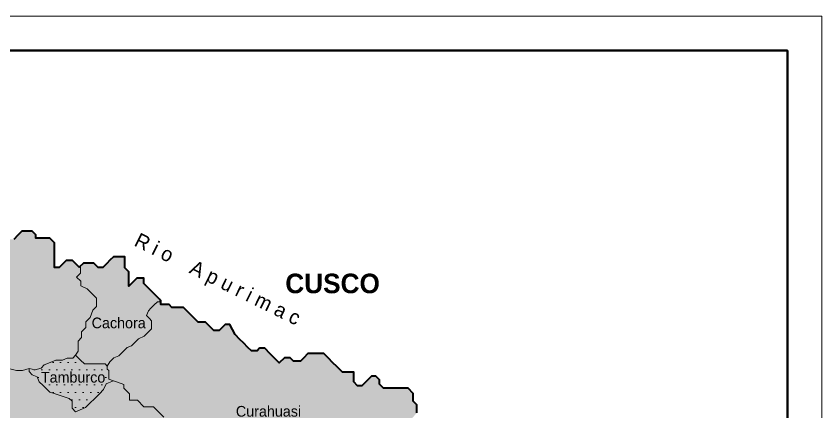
# Model space of a CAD drawing. Header units: metres. Extents: x 729055 to 735546, y 8489029 to 8491869.
# Drawn here: x 734618.83 to 734647.06, y 8489339.64 to 8489353.51 of the extents above; entities that cross this region are included whole.
import ezdxf

# ---------------------------------------------------------------- set-up
doc = ezdxf.new("R2010")
doc.units = ezdxf.units.M
doc.layers.add('05', color=5, linetype='Continuous')
for name, color, linetype, lineweight in [('8', 250, 'Continuous', 50), ('Cap Prov', 7, 'Continuous', 20), ('Distrito', 212, 'Continuous', 20), ('Eléctricas', 30, 'Continuous', 20), ('MARCOS', 7, 'Continuous', 40), ('Sheet', 7, 'Continuous', 50), ('TEXTO', 7, 'Continuous', 0)]:
    doc.layers.add(name, color=color, linetype=linetype, lineweight=lineweight)
doc.styles.get("Standard").update_dxf_attribs({"font": 'BELL.TTF'})

msp = doc.modelspace()

# ---------------------------------------------------------------- hatches: boundary and pattern name
at = {"layer": 'Eléctricas', "linetype": 'Continuous', "lineweight": 0}
h = msp.add_hatch(dxfattribs=at)
h.set_pattern_fill('DOTS', color=1, scale=0.165786, style=0)
h.set_pattern_definition([(0, (293.0877, 222.35533), (0.13159295927, 0.263185918539), [0, -0.263185918539])])
h.paths.add_polyline_path([(734632.315, 8489338.647), (734632.315, 8489338.98), (734632.871, 8489339.606), (734632.871, 8489339.891), (734632.744, 8489340.018), (734632.744, 8489340.288), (734632.563, 8489340.469), (734632.24, 8489340.469), (734631.994, 8489340.469), (734631.709, 8489340.469), (734631.569, 8489340.609), (734631.569, 8489340.76), (734631.433, 8489340.896), (734631.282, 8489340.896), (734631.126, 8489340.74), (734630.942, 8489340.556), (734630.797, 8489340.556), (734630.663, 8489340.69), (734630.663, 8489340.891), (734630.663, 8489341.03), (734630.485, 8489341.03), (734630.267, 8489341.03), (734630.089, 8489341.208), (734629.91, 8489341.386), (734629.788, 8489341.509), (734629.615, 8489341.682), (734629.325, 8489341.682), (734629.057, 8489341.682), (734628.896, 8489341.52), (734628.79, 8489341.414), (734628.556, 8489341.414), (734628.433, 8489341.537), (734628.232, 8489341.537), (734628.052, 8489341.357), (734627.902, 8489341.507), (734627.734, 8489341.674), (734627.541, 8489341.868), (734627.365, 8489341.868), (734627.273, 8489341.776), (734627.078, 8489341.776), (734626.955, 8489341.899), (734626.799, 8489342.055), (734626.676, 8489342.177), (734626.504, 8489342.35), (734626.325, 8489342.702), (734626.152, 8489342.702), (734625.946, 8489342.496), (734625.758, 8489342.496), (734625.467, 8489342.788), (734625.215, 8489342.788), (734624.702, 8489343.3), (734624.535, 8489343.3), (734624.289, 8489343.3), (734624.189, 8489343.401), (734623.899, 8489343.401), (734623.899, 8489343.545), (734623.748, 8489343.696), (734623.626, 8489343.818), (734623.498, 8489343.947), (734623.308, 8489344.136), (734623.308, 8489344.326), (734623.063, 8489344.326), (734622.929, 8489344.192), (734622.784, 8489344.047), (734622.784, 8489344.27), (734622.784, 8489344.548), (734622.639, 8489344.693), (734622.639, 8489344.871), (734622.639, 8489345.076), (734622.405, 8489345.076), (734622.244, 8489345.076), (734622.122, 8489344.954), (734622.01, 8489344.842), (734621.87, 8489344.701), (734621.711, 8489344.701), (734621.557, 8489344.855), (734621.334, 8489344.855), (734621.195, 8489344.855), (734621.047, 8489344.707), (734620.936, 8489344.818), (734620.81, 8489344.944), (734620.581, 8489344.944), (734620.453, 8489344.816), (734620.342, 8489344.704), (734620.18, 8489344.704), (734620.18, 8489344.849), (734620.18, 8489344.994), (734620.18, 8489345.161), (734620.18, 8489345.35), (734620.18, 8489345.568), (734620.018, 8489345.729), (734619.829, 8489345.729), (734619.52, 8489345.729), (734619.52, 8489345.844), (734619.394, 8489345.969), (734619.178, 8489345.969), (734619.038, 8489345.969), (734618.899, 8489345.83), (734618.754, 8489345.685), (734618.486, 8489345.685), (734618.297, 8489345.495), (734618.04, 8489345.495), (734617.717, 8489345.495), (734617.561, 8489345.495), (734617.561, 8489345.328), (734617.304, 8489345.328), (734617.126, 8489345.15), (734617.126, 8489344.847), (734616.906, 8489344.847), (734616.724, 8489344.665), (734616.563, 8489344.665), (734616.508, 8489344.834), (734616.27, 8489345.005), (734616.011, 8489345.002), (734615.869, 8489344.953), (734615.816, 8489344.794), (734615.85, 8489344.598), (734615.732, 8489344.337), (734615.599, 8489344.305), (734615.453, 8489344.146), (734615.366, 8489343.992), (734615.145, 8489343.834), (734614.929, 8489343.817), (734614.728, 8489343.811), (734614.442, 8489343.817), (734614.182, 8489343.92), (734613.854, 8489343.999), (734613.72, 8489344.133), (734613.66, 8489344.295), (734613.598, 8489344.454), (734613.505, 8489344.589), (734613.372, 8489344.654), (734613.263, 8489344.801), (734613.091, 8489344.786), (734613.011, 8489344.738), (734612.889, 8489344.637), (734612.777, 8489344.495), (734612.619, 8489344.465), (734612.619, 8489344.247), (734612.619, 8489344.088), (734612.783, 8489343.924), (734612.879, 8489343.828), (734613.14, 8489343.727), (734613.35, 8489343.727), (734613.534, 8489343.727), (734613.694, 8489343.568), (734613.803, 8489343.459), (734613.803, 8489343.283), (734613.803, 8489343.098), (734613.916, 8489342.985), (734614.042, 8489342.859), (734614.273, 8489342.628), (734614.432, 8489342.469), (734614.676, 8489342.36), (734614.836, 8489342.36), (734615.037, 8489342.36), (734615.365, 8489342.167), (734615.436, 8489342.096), (734615.734, 8489342.096), (734615.952, 8489342.096), (734616.177, 8489341.871), (734616.313, 8489341.555), (734616.391, 8489341.374), (734616.391, 8489341.219), (734616.506, 8489340.884), (734616.624, 8489340.766), (734616.725, 8489340.665), (734616.846, 8489340.787), (734616.951, 8489340.787), (734617.035, 8489340.787), (734617.146, 8489340.676), (734617.266, 8489340.182), (734617.307, 8489340.016), (734617.505, 8489339.817), (734617.921, 8489339.545), (734618.232, 8489339.234), (734618.593, 8489338.873), (734618.71, 8489338.756), (734618.517, 8489338.387), (734618.354, 8489338.223), (734618.198, 8489338.068), (734618.089, 8489337.724), (734617.888, 8489337.372), (734617.56, 8489337.221), (734617.348, 8489337.123), (734616.687, 8489337.037), (734616.427, 8489337.037), (734615.864, 8489336.793), (734615.024, 8489336.302), (734614.759, 8489336.038), (734614.675, 8489335.954), (734614.344, 8489335.954), (734614.075, 8489335.816), (734613.798, 8489335.674), (734613.444, 8489335.491), (734613.259, 8489335.306), (734613.126, 8489335.011), (734613.126, 8489334.818), (734613.03, 8489334.721), (734613.494, 8489334.257), (734613.944, 8489333.807), (734614.382, 8489333.556), (734614.713, 8489333.35), (734615.156, 8489332.68), (734615.556, 8489332.391), (734615.756, 8489332.528), (734616.034, 8489332.538), (734616.285, 8489332.203), (734616.416, 8489331.571), (734616.416, 8489330.822), (734616.27, 8489330.312), (734616.856, 8489329.642), (734616.806, 8489329.167), (734616.896, 8489328.591), (734616.751, 8489328.213), (734616.706, 8489327.704), (734617.307, 8489326.497), (734617.646, 8489326.355), (734617.973, 8489325.958), (734618.546, 8489325.605), (734618.967, 8489325.597), (734619.297, 8489325.785), (734619.669, 8489325.559), (734620.297, 8489325.623), (734620.412, 8489325.744), (734620.481, 8489326.029), (734620.558, 8489326.264), (734620.607, 8489326.39), (734620.876, 8489326.51), (734621.047, 8489326.68), (734621.158, 8489326.792), (734621.158, 8489327.018), (734621.297, 8489327.157), (734621.439, 8489327.201), (734621.903, 8489327.344), (734622.409, 8489327.587), (734622.587, 8489327.765), (734622.587, 8489327.901), (734622.587, 8489328.085), (734622.587, 8489328.385), (734622.587, 8489328.795), (734622.647, 8489328.984), (734622.852, 8489329.625), (734623.049, 8489330.049), (734623.331, 8489330.331), (734623.467, 8489330.467), (734623.651, 8489330.651), (734623.945, 8489330.808), (734624.194, 8489331.056), (734624.395, 8489331.258), (734624.395, 8489331.516), (734624.395, 8489331.83), (734624.395, 8489332.089), (734624.592, 8489332.286), (734625.195, 8489332.659), (734625.664, 8489333.128), (734625.804, 8489333.466), (734626.005, 8489333.667), (734626.292, 8489333.844), (734626.576, 8489333.92), (734626.738, 8489334.082), (734626.738, 8489334.178), (734626.738, 8489334.317), (734626.81, 8489334.389), (734626.894, 8489334.682), (734626.894, 8489334.882), (734626.79, 8489334.987), (734626.682, 8489334.987), (734626.597, 8489334.902), (734626.51, 8489334.815), (734626.414, 8489334.815), (734626.295, 8489334.815), (734626.211, 8489334.898), (734626.101, 8489335.097), (734625.932, 8489335.402), (734625.932, 8489335.565), (734625.932, 8489335.708), (734625.998, 8489335.899), (734626.078, 8489336.126), (734626.198, 8489336.162), (734626.367, 8489336.213), (734626.766, 8489336.332), (734626.834, 8489336.4), (734626.967, 8489336.533), (734627.195, 8489336.645), (734627.335, 8489336.785), (734627.438, 8489336.785), (734627.54, 8489336.683), (734627.704, 8489336.683), (734627.799, 8489336.778), (734627.912, 8489336.891), (734628.027, 8489337.007), (734628.133, 8489337.112), (734628.222, 8489337.201), (734628.395, 8489337.201), (734628.467, 8489337.037), (734628.57, 8489336.805), (734628.638, 8489336.612), (734629.028, 8489336.612), (734629.781, 8489336.947), (734630.087, 8489336.947), (734630.477, 8489336.557), (734630.896, 8489336.557), (734631.118, 8489336.334), (734631.381, 8489336.071), (734631.702, 8489336.391), (734632.036, 8489337.728), (734632.036, 8489338.368)])
h = msp.add_hatch(dxfattribs=at)
h.set_pattern_fill('DOTS', color=47, scale=0.165786, style=0)
h.set_pattern_definition([(0, (8809.29304, 87718.09104), (0.13159295927, 0.263185918539), [0, -0.263185918539])])
h.paths.add_polyline_path([(734621.226, 8489341.32), (734621.092, 8489341.454), (734620.997, 8489341.548), (734620.918, 8489341.628), (734620.815, 8489341.526), (734620.616, 8489341.526), (734620.456, 8489341.452), (734620.228, 8489341.452), (734620.028, 8489341.372), (734619.817, 8489341.288), (734619.705, 8489341.176), (734619.497, 8489341.115), (734619.289, 8489341.155), (734619.289, 8489341.05), (734619.4, 8489340.939), (734619.572, 8489340.865), (734619.646, 8489340.694), (734619.775, 8489340.566), (734619.923, 8489340.418), (734620.01, 8489340.331), (734620.235, 8489340.259), (734620.479, 8489340.181), (734620.686, 8489340.114), (734620.791, 8489340.01), (734620.791, 8489339.768), (734620.913, 8489339.645), (734621.078, 8489339.713), (734621.264, 8489339.79), (734621.415, 8489339.941), (734621.586, 8489340.112), (734621.751, 8489340.277), (734621.899, 8489340.426), (734621.991, 8489340.621), (734622.241, 8489340.725), (734622.077, 8489340.782), (734622.077, 8489340.853), (734622.077, 8489340.984), (734622.077, 8489341.093), (734622.028, 8489341.142), (734622.028, 8489341.241), (734621.95, 8489341.32), (734621.78, 8489341.32), (734621.603, 8489341.32), (734621.432, 8489341.32)])

# ---------------------------------------------------------------- linework, layer by layer
at = {"layer": 'Cap Prov', "lineweight": 40}
msp.add_lwpolyline([(734632.871, 8489339.606), (734632.871, 8489339.891), (734632.744, 8489340.018), (734632.744, 8489340.288), (734632.563, 8489340.469), (734632.24, 8489340.469), (734631.994, 8489340.469), (734631.709, 8489340.469), (734631.569, 8489340.609), (734631.569, 8489340.76), (734631.433, 8489340.896), (734631.282, 8489340.896), (734631.126, 8489340.74), (734630.942, 8489340.556), (734630.797, 8489340.556), (734630.663, 8489340.69), (734630.663, 8489340.891), (734630.663, 8489341.03), (734630.485, 8489341.03), (734630.267, 8489341.03), (734630.089, 8489341.208), (734629.91, 8489341.386), (734629.788, 8489341.509), (734629.615, 8489341.682), (734629.325, 8489341.682), (734629.057, 8489341.682), (734628.896, 8489341.52), (734628.79, 8489341.414), (734628.556, 8489341.414), (734628.433, 8489341.537), (734628.232, 8489341.537), (734628.052, 8489341.357), (734627.902, 8489341.507), (734627.734, 8489341.674), (734627.541, 8489341.868), (734627.365, 8489341.868), (734627.273, 8489341.776), (734627.078, 8489341.776), (734626.955, 8489341.899), (734626.799, 8489342.055), (734626.676, 8489342.177), (734626.504, 8489342.35), (734626.325, 8489342.702), (734626.152, 8489342.702), (734625.946, 8489342.496), (734625.758, 8489342.496), (734625.467, 8489342.788), (734625.215, 8489342.788), (734624.702, 8489343.3), (734624.535, 8489343.3), (734624.289, 8489343.3), (734624.189, 8489343.401), (734623.899, 8489343.401), (734623.899, 8489343.545), (734623.748, 8489343.696), (734623.626, 8489343.818), (734623.498, 8489343.947), (734623.308, 8489344.136), (734623.308, 8489344.326), (734623.063, 8489344.326), (734622.929, 8489344.192), (734622.784, 8489344.047), (734622.784, 8489344.27), (734622.784, 8489344.548), (734622.639, 8489344.693), (734622.639, 8489344.871), (734622.639, 8489345.076), (734622.405, 8489345.076), (734622.244, 8489345.076), (734622.122, 8489344.954), (734622.01, 8489344.842), (734621.87, 8489344.701), (734621.711, 8489344.701), (734621.557, 8489344.855), (734621.334, 8489344.855), (734621.195, 8489344.855), (734621.047, 8489344.707), (734620.936, 8489344.818), (734620.81, 8489344.944), (734620.581, 8489344.944), (734620.453, 8489344.816), (734620.342, 8489344.704), (734620.18, 8489344.704), (734620.18, 8489344.849), (734620.18, 8489344.994), (734620.18, 8489345.161), (734620.18, 8489345.35), (734620.18, 8489345.568), (734620.018, 8489345.729), (734619.829, 8489345.729), (734619.52, 8489345.729), (734619.52, 8489345.844), (734619.394, 8489345.969), (734619.178, 8489345.969), (734619.038, 8489345.969), (734618.899, 8489345.83), (734618.754, 8489345.685)], dxfattribs=at)
at = {"layer": 'Distrito', "linetype": 'Continuous', "lineweight": 5}
for points in [[(734621.089, 8489344.749), (734621.089, 8489344.5), (734620.954, 8489344.366), (734621.097, 8489344.223), (734621.097, 8489344.052), (734621.326, 8489343.946), (734621.416, 8489343.856), (734621.546, 8489343.726), (734621.644, 8489343.628), (734621.644, 8489343.49), (734621.644, 8489343.327), (734621.522, 8489343.204), (734621.424, 8489342.943), (734621.277, 8489342.797), (734621.277, 8489342.593), (734621.126, 8489342.442), (734621.126, 8489342.242), (734621.006, 8489342.122), (734621.006, 8489341.949), (734621.006, 8489341.762), (734620.918, 8489341.628)], [(734623.865, 8489343.611), (734623.865, 8489343.496), (734623.783, 8489343.496), (734623.674, 8489343.388), (734623.557, 8489343.271), (734623.469, 8489343.182), (734623.395, 8489343.017), (734623.503, 8489342.909), (734623.577, 8489342.835), (734623.577, 8489342.67), (734623.577, 8489342.55), (734623.443, 8489342.416), (734623.321, 8489342.293), (734623.121, 8489342.202), (734622.99, 8489342.071), (734622.876, 8489341.957), (734622.721, 8489341.894), (734622.57, 8489341.743), (734622.431, 8489341.603), (734622.254, 8489341.53), (734622.122, 8489341.398), (734622.028, 8489341.241)], [(734622.241, 8489340.725), (734622.077, 8489340.782), (734622.077, 8489340.853), (734622.077, 8489340.984), (734622.077, 8489341.093), (734622.028, 8489341.142), (734622.028, 8489341.241), (734621.95, 8489341.32), (734621.78, 8489341.32), (734621.603, 8489341.32), (734621.432, 8489341.32), (734621.226, 8489341.32), (734621.092, 8489341.454), (734620.997, 8489341.548), (734620.918, 8489341.628), (734620.815, 8489341.526), (734620.616, 8489341.526), (734620.456, 8489341.452), (734620.228, 8489341.452), (734620.028, 8489341.372), (734619.817, 8489341.288), (734619.705, 8489341.176), (734619.497, 8489341.115), (734619.289, 8489341.155)], [(734624.01, 8489339.454), (734623.81, 8489339.654), (734623.642, 8489339.822), (734623.304, 8489339.822), (734623.081, 8489340.045), (734622.808, 8489340.045), (734622.808, 8489340.267), (734622.608, 8489340.467), (734622.608, 8489340.597), (734622.379, 8489340.677), (734622.241, 8489340.725), (734622.071, 8489340.654), (734621.991, 8489340.621), (734621.899, 8489340.426), (734621.751, 8489340.277), (734621.586, 8489340.112), (734621.415, 8489339.941), (734621.264, 8489339.79), (734621.078, 8489339.713), (734620.913, 8489339.645), (734620.791, 8489339.768), (734620.791, 8489339.861), (734620.791, 8489340.01), (734620.686, 8489340.114), (734620.479, 8489340.181), (734620.235, 8489340.259), (734620.01, 8489340.331), (734619.923, 8489340.418), (734619.775, 8489340.566), (734619.646, 8489340.694), (734619.572, 8489340.865), (734619.4, 8489340.939), (734619.289, 8489341.05), (734619.289, 8489341.155), (734619.052, 8489341.087), (734618.847, 8489341.087), (734618.613, 8489341.15)]]:
    msp.add_lwpolyline(points, dxfattribs=at)
at = {"layer": 'MARCOS', "color": 255, "linetype": 'Continuous', "lineweight": 0}
msp.add_lwpolyline([(734586.213, 8489304.301), (734647.061, 8489304.301), (734647.061, 8489353.51), (734586.213, 8489353.51)], close=True, dxfattribs=at)
at = {"layer": 'Sheet', "color": 7, "linetype": 'Continuous'}
msp.add_lwpolyline([(734587.419, 8489305.507), (734645.855, 8489305.507), (734645.855, 8489352.304), (734587.419, 8489352.304), (734587.419, 8489305.507)], dxfattribs=at)

# ---------------------------------------------------------------- texts
at = {"layer": '05', "color": 7}
msp.add_text(' R i o    A p u r i m a c', height=0.50968, rotation=333.6847, dxfattribs=at).set_placement((734622.762, 8489345.565))
at = {"layer": '8', "color": 7, "insert": (734628.263, 8489344.484), "char_height": 0.68609, "attachment_point": 1}
msp.add_mtext('{\\fBankGothic Md BT|b1|i0|c0|p34;CUSCO}', dxfattribs=at)
at = {"layer": 'TEXTO', "lineweight": 5, "char_height": 0.375, "width": 4.53071, "attachment_point": 1}
for s, insert in [('Cachora', (734621.479, 8489342.945)), ('Tamburco', (734619.7, 8489341.041)), ('Curahuasi', (734626.532, 8489339.847))]:
    msp.add_mtext(s, dxfattribs=dict(at, insert=insert))

doc.saveas('drawing.dxf')
